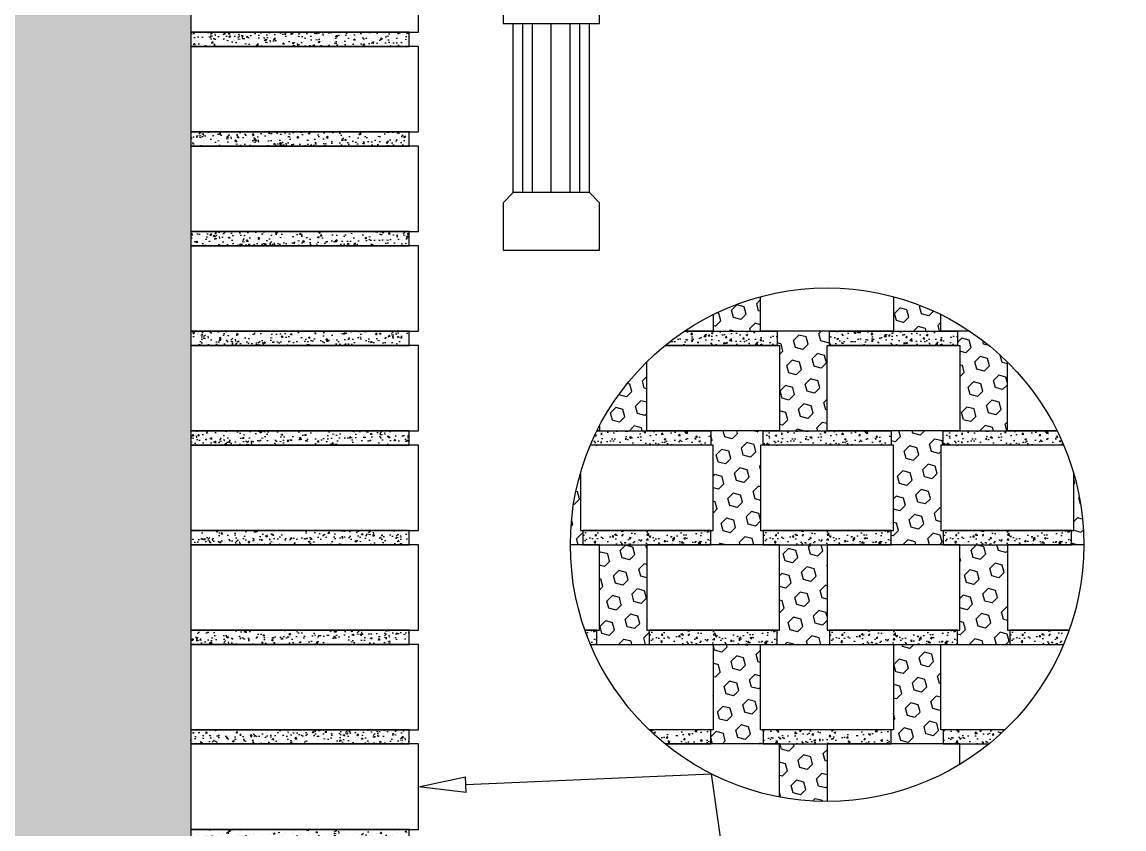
# Model space of a CAD drawing. Header units: metres. Extents: x 0 to 1843, y 1434 to 1492.
# Drawn here: x 1802.957 to 1804.118, y 1480.23 to 1481.08 of the extents above; entities that cross this region are included whole.
import ezdxf
from ezdxf import colors
from ezdxf.entities.mleader import LeaderData, LeaderLine
from ezdxf.math import Vec2, Vec3

# ---------------------------------------------------------------- set-up
doc = ezdxf.new("R2010")
doc.units = ezdxf.units.M
doc.header["$LTSCALE"] = 0.005
for name, color, linetype, lineweight in [('-Accesorios PVC', 88, 'Continuous', 20), ('-Achurado', 251, 'Continuous', 5), ('-Acotado', 251, 'Continuous', 5), ('-Ladrillo', 34, 'Continuous', 9)]:
    doc.layers.add(name, color=color, linetype=linetype, lineweight=lineweight)
doc.styles.add('-Arial Narrow', font='ARIALN.TTF')
doc.dimstyles.new('Esc 1_25', dxfattribs={"dimscale": 0.025, "dimtxt": 1.8, "dimasz": 1, "dimexe": 1, "dimexo": 2, "dimgap": 0.45, "dimtad": 2, "dimtih": 1, "dimtoh": 1, "dimzin": 4, "dimdsep": 46, "dimtxsty": '-Arial Narrow', "dimblk": 'ARCHTICK', "dimcen": 1, "dimdle": 1, "dimclrd": 256, "dimclre": 256, "dimclrt": 7, "dimadec": 0, "dimazin": 0, "dimtfac": 1, "dimtix": 1, "dimtmove": 1, "dimatfit": 2, "dimldrblk": 'ARCHTICK', "dimfxl": 1, "dimtolj": 2, "dimlwd": 5, "dimlwe": 0, "dimarcsym": 0})
pattern_1 = [(45, (189.204695, 7.898047), (-0.00972141242, 0.00972141242), [0.0079375, -0.015875]), (165, (189.204695, 7.898047), (-0.00355828391, -0.013279696325), [0.0079375, -0.015875]), (105, (189.210308, 7.903659), (-0.013279696325, -0.00355828391), [0.0079375, -0.015875])]
pattern_2 = [(50, (1803.805378, 1480.534417), (0.0182185, -0.0015939), [0.001905, -0.020955]), (355, (1803.805378, 1480.534417), (-0.0035243, 0.0191057), [0.001524, -0.016764]), (100.451, (1803.806897, 1480.534284), (0.0146941, 0.0175118), [0.001619, -0.017809]), (46.184, (1803.805378, 1480.539497), (0.027108, -0.0042042), [0.0028575, -0.0314325]), (96.636, (1803.807637, 1480.539147), (0.0237404, 0.0247426), [0.0024285, -0.0267136]), (351.184, (1803.805378, 1480.539497), (0.0237404, 0.0247426), [0.002286, -0.025146]), (21, (1803.807918, 1480.538227), (0.0151614, -0.0102265), [0.001905, -0.020955]), (326, (1803.807918, 1480.538227), (0.0061802, 0.0184188), [0.001524, -0.016764]), (71.4514, (1803.809182, 1480.537375), (0.0213416, 0.0081923), [0.001619, -0.017809]), (37.5, (1803.8053784, 1480.534417), (0.00030886, 0.0084555), [0, -0.0165608, 0, -0.017018, 0, -0.0168275]), (7.5, (1803.805378, 1480.534417), (0.00668197, 0.01001806), [0, -0.0097028, 0, -0.0161798, 0, -0.0064135]), (327.5, (1803.799714, 1480.534417), (0.01355906, -0.00057287), [0, -0.00635, 0, -0.019812, 0, -0.026289]), (317.5, (1803.797174, 1480.534417), (0.0148129, 0.00254265), [0, -0.008255, 0, -0.0131572, 0, -0.018669])]
pattern_3 = [(50, (1803.615378, 1480.534417), (0.0182185, -0.0015939), [0.001905, -0.020955]), (355, (1803.615378, 1480.534417), (-0.0035243, 0.0191057), [0.001524, -0.016764]), (100.451, (1803.616897, 1480.534284), (0.0146941, 0.0175118), [0.001619, -0.017809]), (46.184, (1803.615378, 1480.539497), (0.027108, -0.0042042), [0.0028575, -0.0314325]), (96.636, (1803.617637, 1480.539147), (0.0237404, 0.0247426), [0.0024285, -0.0267136]), (351.184, (1803.615378, 1480.539497), (0.0237404, 0.0247426), [0.002286, -0.025146]), (21, (1803.617918, 1480.538227), (0.0151614, -0.0102265), [0.001905, -0.020955]), (326, (1803.617918, 1480.538227), (0.0061802, 0.0184188), [0.001524, -0.016764]), (71.4514, (1803.619182, 1480.537375), (0.0213416, 0.0081923), [0.001619, -0.017809]), (37.5, (1803.6153784, 1480.534417), (0.00030886, 0.0084555), [0, -0.0165608, 0, -0.017018, 0, -0.0168275]), (7.5, (1803.615378, 1480.534417), (0.00668197, 0.01001806), [0, -0.0097028, 0, -0.0161798, 0, -0.0064135]), (327.5, (1803.609714, 1480.534417), (0.01355906, -0.00057287), [0, -0.00635, 0, -0.019812, 0, -0.026289]), (317.5, (1803.607174, 1480.534417), (0.0148129, 0.00254265), [0, -0.008255, 0, -0.0131572, 0, -0.018669])]
pattern_4 = [(50, (1803.995378, 1480.534417), (0.0182185, -0.0015939), [0.001905, -0.020955]), (355, (1803.995378, 1480.534417), (-0.0035243, 0.0191057), [0.001524, -0.016764]), (100.451, (1803.996897, 1480.534284), (0.0146941, 0.0175118), [0.001619, -0.017809]), (46.184, (1803.995378, 1480.539497), (0.027108, -0.0042042), [0.0028575, -0.0314325]), (96.636, (1803.997637, 1480.539147), (0.0237404, 0.0247426), [0.0024285, -0.0267136]), (351.184, (1803.995378, 1480.539497), (0.0237404, 0.0247426), [0.002286, -0.025146]), (21, (1803.997918, 1480.538227), (0.0151614, -0.0102265), [0.001905, -0.020955]), (326, (1803.997918, 1480.538227), (0.0061802, 0.0184188), [0.001524, -0.016764]), (71.4514, (1803.999182, 1480.537375), (0.0213416, 0.0081923), [0.001619, -0.017809]), (37.5, (1803.9953784, 1480.534417), (0.00030886, 0.0084555), [0, -0.0165608, 0, -0.017018, 0, -0.0168275]), (7.5, (1803.995378, 1480.534417), (0.00668197, 0.01001806), [0, -0.0097028, 0, -0.0161798, 0, -0.0064135]), (327.5, (1803.989714, 1480.534417), (0.01355906, -0.00057287), [0, -0.00635, 0, -0.019812, 0, -0.026289]), (317.5, (1803.987174, 1480.534417), (0.0148129, 0.00254265), [0, -0.008255, 0, -0.0131572, 0, -0.018669])]
pattern_5 = [(50, (1803.875378, 1480.429417), (0.0182185, -0.0015939), [0.001905, -0.020955]), (355, (1803.875378, 1480.429417), (-0.0035243, 0.0191057), [0.001524, -0.0167641]), (100.4514, (1803.876897, 1480.429284), (0.0146941, 0.0175118), [0.001619, -0.017809]), (46.184, (1803.875378, 1480.434497), (0.0271079, -0.0042042), [0.0028575, -0.0314325]), (96.636, (1803.877637, 1480.434147), (0.0237404, 0.0247426), [0.0024285, -0.0267136]), (351.184, (1803.875378, 1480.434497), (0.0237404, 0.0247426), [0.002286, -0.025146]), (21, (1803.877918, 1480.433227), (0.01516144, -0.0102265), [0.001905, -0.020955]), (326, (1803.877918, 1480.433227), (0.0061802, 0.0184188), [0.001524, -0.016764]), (71.4514, (1803.879182, 1480.432375), (0.0213416, 0.0081923), [0.001619, -0.017809]), (37.5, (1803.8753784, 1480.429417), (0.00030886, 0.0084555), [0, -0.0165608, 0, -0.017018, 0, -0.0168275]), (7.5, (1803.875378, 1480.429417), (0.00668197, 0.01001806), [0, -0.0097028, 0, -0.0161798, 0, -0.0064135]), (327.5, (1803.869714, 1480.429417), (0.01355906, -0.00057287), [0, -0.00635, 0, -0.019812, 0, -0.026289]), (317.5, (1803.867174, 1480.429417), (0.0148129, 0.00254265), [0, -0.008255, 0, -0.0131572, 0, -0.018669])]
pattern_6 = [(50, (1803.685378, 1480.429417), (0.0182185, -0.0015939), [0.001905, -0.020955]), (355, (1803.685378, 1480.429417), (-0.0035243, 0.0191057), [0.001524, -0.0167641]), (100.4514, (1803.686897, 1480.429284), (0.0146941, 0.0175118), [0.001619, -0.017809]), (46.184, (1803.685378, 1480.434497), (0.0271079, -0.0042042), [0.0028575, -0.0314325]), (96.636, (1803.687637, 1480.434147), (0.0237404, 0.0247426), [0.0024285, -0.0267136]), (351.184, (1803.685378, 1480.434497), (0.0237404, 0.0247426), [0.002286, -0.025146]), (21, (1803.687918, 1480.433227), (0.01516144, -0.0102265), [0.001905, -0.020955]), (326, (1803.687918, 1480.433227), (0.0061802, 0.0184188), [0.001524, -0.016764]), (71.4514, (1803.689182, 1480.432375), (0.0213416, 0.0081923), [0.001619, -0.017809]), (37.5, (1803.6853784, 1480.429417), (0.00030886, 0.0084555), [0, -0.0165608, 0, -0.017018, 0, -0.0168275]), (7.5, (1803.685378, 1480.429417), (0.00668197, 0.01001806), [0, -0.0097028, 0, -0.0161798, 0, -0.0064135]), (327.5, (1803.679714, 1480.429417), (0.01355906, -0.00057287), [0, -0.00635, 0, -0.019812, 0, -0.026289]), (317.5, (1803.677174, 1480.429417), (0.0148129, 0.00254265), [0, -0.008255, 0, -0.0131572, 0, -0.018669])]

# ---------------------------------------------------------------- blocks, each defined once
blk = doc.blocks.new('szfisfvsdv')
at = {"layer": '-Accesorios PVC'}
h = blk.add_hatch(color=256, dxfattribs=at)
h.dxf.hatch_style = 1
edge = h.paths.add_edge_path()
edge.add_ellipse((-0.6573, 0.0199), major_axis=(0, 0.0203), ratio=0.352065, start_angle=180, end_angle=360)
edge.add_ellipse((-0.6573, 0.0199), major_axis=(0, 0.0203), ratio=0.352065, start_angle=0, end_angle=180)
for p, q in [((0.0679, 0.0508), (0.0679, 0.1008)), ((0.0679, 0.1008), (0.1695, 0.1008)), ((0.1695, 0.1008), (0.1695, 0.1008)), ((0.1695, 0.1008), (0.1695, 0.0508)), ((0.0679, 0.0508), (0.0179, 0.0508)), ((0.0179, 0.0508), (0.0179, -0.0508)), ((0.0786, 0.0402), (0.0679, 0.0508)), ((0.0786, 0.0402), (0.0679, 0.0508)), ((0.1695, 0.0508), (0.1589, 0.0402)), ((0.0179, 0.0402), (-0.6573, 0.0402)), ((0.0786, -0.0402), (0.0786, 0.0402)), ((0.1589, 0.0402), (0.0786, 0.0402)), ((0.0786, 0.0402), (0.1589, 0.0402)), ((0.0786, -0.0402), (0.0786, 0.0402)), ((0.1589, 0.0402), (0.1589, -0.0402)), ((0.0179, 0.03), (-0.6511, 0.03)), ((0.0179, 0.02), (-0.6501, 0.02)), ((0.0179, -0.02), (-0.6644, -0.02)), ((0.0179, -0.03), (-0.6635, -0.03)), ((0.0179, -0.0402), (-0.6573, -0.0402)), ((0.0786, -0.0402), (0.0679, -0.0508)), ((0.0679, -0.0508), (0.0786, -0.0402)), ((0.1589, -0.0402), (0.0786, -0.0402)), ((0.1589, -0.0402), (0.0786, -0.0402)), ((0.1589, -0.0402), (0.1589, -0.0402)), ((0.1695, -0.0508), (0.1589, -0.0402)), ((0.0179, -0.0508), (0.0179, -0.0508)), ((0.0179, -0.0508), (0.0679, -0.0508)), ((0.0679, -0.0508), (0.0679, -0.1008)), ((0.1695, -0.1008), (0.1695, -0.0508)), ((0.0679, -0.1008), (0.1695, -0.1008)), ((0.0785, -0.2789), (0.0785, -0.1008)), ((0.0887, -0.2789), (0.0887, -0.1008)), ((0.0987, -0.2789), (0.0987, -0.1008)), ((0.1187, -0.2789), (0.1187, -0.1008)), ((0.1387, -0.2789), (0.1387, -0.1008)), ((0.1487, -0.2789), (0.1487, -0.1008)), ((0.1589, -0.2789), (0.1589, -0.1008)), ((0.1695, -0.1008), (0.1695, -0.1008)), ((0.0785, -0.2789), (0.0679, -0.2895)), ((0.0679, -0.2895), (0.0679, -0.3395)), ((0.1589, -0.2789), (0.0785, -0.2789)), ((0.1695, -0.2895), (0.1589, -0.2789)), ((0.1695, -0.3395), (0.1695, -0.2895)), ((0.0679, -0.3395), (0.1695, -0.3395)), ((0.1695, -0.3395), (0.1695, -0.3395))]:
    blk.add_line(p, q, dxfattribs=at)
at = {"layer": '-Accesorios PVC', "ltscale": 0.025}
for p, q in [((0.1187, 0.0173), (0.1187, -0.0173)), ((0.1014, 0), (0.136, 0))]:
    blk.add_line(p, q, dxfattribs=at)
at = {"layer": '-Accesorios PVC', "ltscale": 0.005}
blk.add_line((-0.6557, 0), (0.0786, 0), dxfattribs=at)
at = {"layer": '-Accesorios PVC', "extrusion": (0, 0, -1)}
blk.add_ellipse((-0.6573, 0.0199), major_axis=(0, 0.0203), ratio=0.352065, dxfattribs=at)
at = {"layer": '-Accesorios PVC'}
blk.add_ellipse((-0.6573, -0.0203), major_axis=(0, -0.0199), ratio=0.360295, start_param=3.141593, end_param=6.283185, dxfattribs=at)
blk = doc.blocks.new('*U401')
at = {"layer": '-Achurado', "ltscale": 0.009}
h = blk.add_hatch(dxfattribs=at)
h.set_pattern_fill('AR-CONC', color=256, scale=0.0001, angle=-90)
h.set_pattern_definition([(320, (-3034.088478, 151.044606), (-0.001593908554, -0.0182184669), [0.001905, -0.020955]), (265, (-3034.088478, 151.044606), (0.01910568452, 0.00352434214), [0.001524, -0.01676405842]), (10.4514447, (-3034.088611, 151.043088), (0.01751177519, -0.01469412471), [0.00161900088, -0.01780902446]), (316.1842, (-3034.083398, 151.044606), (-0.0042042328, -0.02710790409), [0.0028575, -0.0314325]), (6.6355576, (-3034.083748, 151.042347), (0.02474261246, -0.0237404134), [0.00242850231, -0.02671356082]), (261.1841512, (-3034.083398, 151.044606), (0.02474261246, -0.0237404134), [0.0022859967, -0.0251459732]), (291, (-3034.084668, 151.042066), (-0.01022651982, -0.01516143913), [0.001905, -0.020955]), (236, (-3034.084668, 151.042066), (0.01841879661, -0.00618020283), [0.001524, -0.016764]), (341.451445, (-3034.08552, 151.040803), (0.00819227689, -0.02134164193), [0.00161900088, -0.01780899376]), (307.5, (-3034.088478, 151.044606), (0.008455503887, -0.000308860325), [0, -0.0165608, 0, -0.017018, 0, -0.0168275]), (277.5, (-3034.088478, 151.044606), (0.010018057482, -0.00668196625), [0, -0.0097028, 0, -0.0161798, 0, -0.0064135]), (237.5, (-3034.088478, 151.05027), (-0.0005728744, -0.013559059517), [0, -0.00635, 0, -0.019812, 0, -0.026289]), (227.5, (-3034.088478, 151.05281), (0.002542649103, -0.01481291814), [0, -0.008255, 0, -0.0131572, 0, -0.018669])])
h.paths.add_polyline_path([(0.12, -0.0375), (0.12, -0.0525), (-0.11, -0.0525), (-0.11, -0.0375)])
at = {"layer": '-Ladrillo', "lineweight": 5}
for points in [[(-0.12, -0.0375), (-0.12, 0.0525), (0.12, 0.0525), (0.12, -0.0375)], [(0.12, -0.0375), (0.12, -0.0525), (-0.11, -0.0525), (-0.11, -0.0375)]]:
    blk.add_lwpolyline(points, close=True, dxfattribs=at)
blk = doc.blocks.new('*U402')
at = {"layer": '-Acotado', "color": 0, "linetype": 'ByBlock', "lineweight": -2, "transparency": 16777216}
for p in [(0, 1.785), (0, 1.68), (0, 1.575), (0, 1.47), (0, 1.365), (0, 1.26), (0, 1.155), (0, 1.05), (0, 0.945), (0, 0.84), (0, 0.735), (0, 0.63), (0, 0.525), (0, 0.42), (0, 0.315), (0, 0.21), (0, 0.105), (0, 0)]:
    blk.add_blockref('*U401', p, dxfattribs=at)
blk = doc.blocks.new('_ClosedBlank')
at = {"color": 0, "linetype": 'ByBlock', "lineweight": -2}
for p, q in [((-1, 0.167), (0, 0)), ((-1, 0.167), (-1, -0.167)), ((0, 0), (-1, -0.167))]:
    blk.add_line(p, q, dxfattribs=at)
blk = doc.blocks.new('_ArchTick')
at = {"color": 0, "linetype": 'ByBlock', "const_width": 0.15}
blk.add_lwpolyline([(-0.5, -0.5), (0.5, 0.5)], dxfattribs=at)
blk = doc.blocks.new('*D418')
at = {"layer": '-Acotado', "lineweight": 5, "transparency": 16777216}
blk.add_line((1802.6084, 1479.0492), (1802.6084, 1481.4994), dxfattribs=at)
at = {"layer": '-Acotado', "lineweight": 0, "transparency": 16777216}
for p, q in [((1803.0848, 1481.4744), (1802.5834, 1481.4744)), ((1803.0848, 1479.0742), (1802.5834, 1479.0742))]:
    blk.add_line(p, q, dxfattribs=at)
at = {"layer": 'Defpoints', "color": 0, "transparency": 16777216}
for p in [(1802.6084, 1481.4744), (1803.1348, 1481.4744), (1803.1348, 1479.0742)]:
    blk.add_point(p, dxfattribs=at)
at = {"layer": '-Acotado', "lineweight": 5, "transparency": 16777216, "xscale": 0.025, "yscale": 0.025, "zscale": 0.025}
for p, rotation in [((1802.6084, 1481.4744), 90), ((1802.6084, 1479.0742), 270)]:
    blk.add_blockref('_ArchTick', p, dxfattribs=dict(at, rotation=rotation))
at = {"layer": '-Acotado', "color": 7, "transparency": 16777216, "insert": (1802.549, 1480.2743), "char_height": 0.045, "attachment_point": 5, "style": '-Arial Narrow'}
blk.add_mtext('\\A2;2.40', dxfattribs=at)
blk = doc.blocks.new('*D413')
at = {"layer": '-Acotado', "lineweight": 5, "transparency": 16777216}
blk.add_line((1802.4084, 1479.0492), (1802.4084, 1481.6494), dxfattribs=at)
at = {"layer": '-Acotado', "lineweight": 0, "transparency": 16777216}
for p, q in [((1802.8848, 1481.6244), (1802.3834, 1481.6244)), ((1803.0848, 1479.0742), (1802.3834, 1479.0742))]:
    blk.add_line(p, q, dxfattribs=at)
at = {"layer": 'Defpoints', "color": 0, "transparency": 16777216}
for p in [(1802.4084, 1481.6244), (1802.9348, 1481.6244), (1803.1348, 1479.0742)]:
    blk.add_point(p, dxfattribs=at)
at = {"layer": '-Acotado', "lineweight": 5, "transparency": 16777216, "xscale": 0.025, "yscale": 0.025, "zscale": 0.025}
for p, rotation in [((1802.4084, 1481.6244), 90), ((1802.4084, 1479.0742), 270)]:
    blk.add_blockref('_ArchTick', p, dxfattribs=dict(at, rotation=rotation))
at = {"layer": '-Acotado', "color": 7, "transparency": 16777216, "insert": (1802.3488, 1480.3493), "char_height": 0.045, "attachment_point": 5, "style": '-Arial Narrow'}
blk.add_mtext('\\A2;2.55', dxfattribs=at)

msp = doc.modelspace()

# ---------------------------------------------------------------- hatches: boundary and pattern name
at = {"layer": '-Achurado', "ltscale": 0.009}
h = msp.add_hatch(dxfattribs=at)
h.set_pattern_fill('HEX', color=256, scale=0.0025, angle=45)
h.set_pattern_definition(pattern_1)
h.paths.add_polyline_path([(1802.91545, 1480.63771), (1802.92443, 1480.71242), (1802.91855, 1480.83597), (1802.91556, 1480.90471), (1802.93949, 1480.95552), (1802.93052, 1481.00633), (1802.92753, 1481.05713), (1802.94248, 1481.10794), (1802.92753, 1481.19163), (1802.93357, 1481.33452), (1802.92304, 1481.3953), (1802.9348, 1481.47442), (1803.1348, 1481.47442), (1803.1348, 1481.38442), (1803.1348, 1481.36942), (1803.1348, 1481.27942), (1803.1348, 1481.26442), (1803.1348, 1481.17442), (1803.1348, 1481.15942), (1803.1348, 1481.06942), (1803.1348, 1481.05442), (1803.1348, 1480.96442), (1803.1348, 1480.94942), (1803.1348, 1480.85942), (1803.1348, 1480.84442), (1803.1348, 1480.75442), (1803.1348, 1480.73942), (1803.1348, 1480.64942), (1803.1348, 1480.63442), (1803.1348, 1480.54442), (1803.1348, 1480.52942), (1803.1348, 1480.43942), (1803.1348, 1480.42442), (1803.1348, 1480.33442), (1803.1348, 1480.31942), (1803.1348, 1480.22942), (1803.1348, 1480.21442), (1803.1348, 1480.12442), (1803.1348, 1480.10942), (1803.1348, 1480.01942), (1803.1348, 1480.00442), (1803.1348, 1479.91442), (1803.1348, 1479.89942), (1803.1348, 1479.80942), (1803.1348, 1479.79442), (1803.1348, 1479.70442), (1803.1348, 1479.68942), (1803.1348, 1479.59942), (1803.1348, 1478.87424), (1802.9348, 1478.87425), (1802.9348, 1479.58442), (1802.94523, 1479.6145), (1802.92429, 1479.68025), (1802.92429, 1479.72209), (1802.93925, 1479.78486), (1802.9213, 1479.8536), (1802.94531, 1479.97357), (1802.93933, 1480.03932), (1802.92437, 1480.0991), (1802.92736, 1480.14393), (1802.92437, 1480.19773), (1802.92437, 1480.23359), (1802.90343, 1480.30233), (1802.90947, 1480.41057), (1802.9334, 1480.47632), (1802.93639, 1480.53609)])
h = msp.add_hatch(dxfattribs=at)
h.set_pattern_fill('HEX', color=256, scale=0.0025, angle=45)
h.set_pattern_definition(pattern_1)
h.paths.add_polyline_path([(1803.80538, 1480.31942), (1803.75538, 1480.31942), (1803.75538, 1480.26353, 0.0465031), (1803.80538, 1480.25887)])
h.paths.add_polyline_path([(1803.92538, 1480.42442), (1803.87538, 1480.42442), (1803.87538, 1480.33442), (1803.87288, 1480.33442), (1803.87288, 1480.31942), (1803.92788, 1480.31942), (1803.92788, 1480.33442), (1803.92538, 1480.33442)])
h.paths.add_polyline_path([(1803.73538, 1480.42442), (1803.68538, 1480.42442), (1803.68538, 1480.33442), (1803.68288, 1480.33442), (1803.68288, 1480.31942), (1803.73788, 1480.31942), (1803.73788, 1480.33442), (1803.73538, 1480.33442)])
h.paths.add_polyline_path([(1803.61538, 1480.52942), (1803.56538, 1480.52942), (1803.56538, 1480.43942), (1803.56288, 1480.43942), (1803.56288, 1480.42442), (1803.61788, 1480.42442), (1803.61788, 1480.43942), (1803.61538, 1480.43942)])
h.paths.add_polyline_path([(1803.80538, 1480.52942), (1803.75538, 1480.52942), (1803.75538, 1480.43942), (1803.75288, 1480.43942), (1803.75288, 1480.42442), (1803.80788, 1480.42442), (1803.80788, 1480.43942), (1803.80538, 1480.43942)])
h.paths.add_polyline_path([(1803.99538, 1480.52942), (1803.94538, 1480.52942), (1803.94538, 1480.43942), (1803.94288, 1480.43942), (1803.94288, 1480.42442), (1803.99788, 1480.42442), (1803.99788, 1480.43942), (1803.99538, 1480.43942)])
h.paths.add_polyline_path([(1804.06538, 1480.60423), (1804.06538, 1480.54442), (1804.06288, 1480.54442), (1804.06288, 1480.52942), (1804.07593, 1480.52942, 0.0701538)])
h.paths.add_polyline_path([(1803.92538, 1480.63442), (1803.92788, 1480.63442), (1803.92788, 1480.64942), (1803.87288, 1480.64942), (1803.87288, 1480.63442), (1803.87538, 1480.63442), (1803.87538, 1480.54442), (1803.87288, 1480.54442), (1803.87288, 1480.52942), (1803.92788, 1480.52942), (1803.92788, 1480.54442), (1803.92538, 1480.54442)])
h.paths.add_polyline_path([(1803.73538, 1480.63442), (1803.73788, 1480.63442), (1803.73788, 1480.64942), (1803.68288, 1480.64942), (1803.68288, 1480.63442), (1803.68538, 1480.63442), (1803.68538, 1480.54442), (1803.68288, 1480.54442), (1803.68288, 1480.52942), (1803.73788, 1480.52942), (1803.73788, 1480.54442), (1803.73538, 1480.54442)])
h.paths.add_polyline_path([(1803.54788, 1480.54442), (1803.54538, 1480.54442), (1803.54538, 1480.60423, 0.0701538), (1803.53483, 1480.52942), (1803.54788, 1480.52942)])
h.paths.add_polyline_path([(1803.80538, 1480.73942), (1803.80788, 1480.73942), (1803.80788, 1480.75442), (1803.75288, 1480.75442), (1803.75288, 1480.73942), (1803.75538, 1480.73942), (1803.75538, 1480.64942), (1803.80538, 1480.64942)])
h.paths.add_polyline_path([(1803.61538, 1480.72202, 0.0782607), (1803.56538, 1480.6543), (1803.56538, 1480.64942), (1803.61538, 1480.64942)])
h.paths.add_polyline_path([(1803.99538, 1480.72202, 0.0475007), (1803.95562, 1480.75442), (1803.94288, 1480.75442), (1803.94288, 1480.73942), (1803.94538, 1480.73942), (1803.94538, 1480.64942), (1803.99538, 1480.64942)])
h.paths.add_polyline_path([(1803.92538, 1480.7719, 0.0494998), (1803.87538, 1480.79075), (1803.87538, 1480.75442), (1803.92538, 1480.75442)])
h.paths.add_polyline_path([(1803.73538, 1480.79075, 0.0494998), (1803.68538, 1480.7719), (1803.68538, 1480.75442), (1803.73538, 1480.75442)])
h = msp.add_hatch(dxfattribs=at)
h.set_pattern_fill('AR-CONC', color=256, scale=0.0001)
h.set_pattern_definition(pattern_6)
edge = h.paths.add_edge_path()
edge.add_arc((1803.80538, 1480.52942), 0.27055, 123.73188, 129.08584)
edge.add_line((1803.6348, 1480.73942), (1803.75288, 1480.73942))
edge.add_line((1803.75288, 1480.73942), (1803.75288, 1480.75442))
edge.add_line((1803.75288, 1480.75442), (1803.65514, 1480.75442))
h = msp.add_hatch(dxfattribs=at)
h.set_pattern_fill('AR-CONC', color=256, scale=0.0001)
h.set_pattern_definition(pattern_5)
h.paths.add_polyline_path([(1803.94288, 1480.73942), (1803.80788, 1480.73942), (1803.80788, 1480.75442), (1803.94288, 1480.75442)])
h = msp.add_hatch(dxfattribs=at)
h.set_pattern_fill('AR-CONC', color=256, scale=0.0001)
h.set_pattern_definition(pattern_3)
edge = h.paths.add_edge_path()
edge.add_arc((1803.80538, 1480.52942), 0.27055, 153.66977, 157.1636)
edge.add_line((1803.55604, 1480.63442), (1803.68288, 1480.63442))
edge.add_line((1803.68288, 1480.63442), (1803.68288, 1480.64942))
edge.add_line((1803.68288, 1480.64942), (1803.5629, 1480.64942))
h = msp.add_hatch(dxfattribs=at)
h.set_pattern_fill('AR-CONC', color=256, scale=0.0001)
h.set_pattern_definition(pattern_2)
h.paths.add_polyline_path([(1803.87288, 1480.63442), (1803.73788, 1480.63442), (1803.73788, 1480.64942), (1803.87288, 1480.64942)])
h = msp.add_hatch(dxfattribs=at)
h.set_pattern_fill('AR-CONC', color=256, scale=0.0001)
h.set_pattern_definition(pattern_4)
edge = h.paths.add_edge_path()
edge.add_arc((1803.80538, 1480.52942), 0.27055, 22.8364, 26.33023)
edge.add_line((1804.04786, 1480.64942), (1803.92788, 1480.64942))
edge.add_line((1803.92788, 1480.64942), (1803.92788, 1480.63442))
edge.add_line((1803.92788, 1480.63442), (1804.05472, 1480.63442))
h = msp.add_hatch(dxfattribs=at)
h.set_pattern_fill('AR-CONC', color=256, scale=0.0001)
h.set_pattern_definition(pattern_3)
h.paths.add_polyline_path([(1803.68288, 1480.54442), (1803.54788, 1480.54442), (1803.54788, 1480.52942), (1803.68288, 1480.52942)])
h = msp.add_hatch(dxfattribs=at)
h.set_pattern_fill('AR-CONC', color=256, scale=0.0001)
h.set_pattern_definition(pattern_2)
h.paths.add_polyline_path([(1803.87288, 1480.54442), (1803.73788, 1480.54442), (1803.73788, 1480.52942), (1803.87288, 1480.52942)])
h = msp.add_hatch(dxfattribs=at)
h.set_pattern_fill('AR-CONC', color=256, scale=0.0001)
h.set_pattern_definition(pattern_4)
h.paths.add_polyline_path([(1804.06288, 1480.54442), (1803.92788, 1480.54442), (1803.92788, 1480.52942), (1804.06288, 1480.52942)])
h = msp.add_hatch(dxfattribs=at)
h.set_pattern_fill('AR-CONC', color=256, scale=0.0001)
h.set_pattern_definition([(50, (1803.495378, 1480.429417), (0.0182185, -0.001594), [0.001905, -0.020955]), (355, (1803.495378, 1480.429417), (-0.0035243, 0.0191057), [0.001524, -0.016764]), (100.45, (1803.496897, 1480.429284), (0.014694, 0.017512), [0.001619, -0.017809]), (46.184, (1803.495378, 1480.434497), (0.027108, -0.004204), [0.0028575, -0.0314325]), (96.636, (1803.497637, 1480.434147), (0.02374, 0.024743), [0.0024285, -0.0267136]), (351.184, (1803.495378, 1480.434497), (0.02374, 0.024743), [0.002286, -0.025146]), (21, (1803.497918, 1480.433227), (0.0151614, -0.0102265), [0.001905, -0.020955]), (326, (1803.497918, 1480.433227), (0.00618, 0.018419), [0.001524, -0.016764]), (71.45, (1803.499182, 1480.432375), (0.0213416, 0.0081923), [0.001619, -0.017809]), (37.5, (1803.4953784, 1480.429417), (0.00030886, 0.0084555), [0, -0.0165608, 0, -0.017018, 0, -0.0168275]), (7.5, (1803.495378, 1480.429417), (0.006682, 0.010018), [0, -0.0097028, 0, -0.0161798, 0, -0.0064135]), (327.5, (1803.489714, 1480.429417), (0.01355906, -0.0005729), [0, -0.00635, 0, -0.019812, 0, -0.026289]), (317.5, (1803.487174, 1480.429417), (0.014813, 0.0025426), [0, -0.008255, 0, -0.0131572, 0, -0.018669])])
edge = h.paths.add_edge_path()
edge.add_arc((1803.80538, 1480.52942), 0.27055, 199.43019, 202.8364)
edge.add_line((1803.55604, 1480.42442), (1803.56288, 1480.42442))
edge.add_line((1803.56288, 1480.42442), (1803.56288, 1480.43942))
edge.add_line((1803.56288, 1480.43942), (1803.55024, 1480.43942))
h = msp.add_hatch(dxfattribs=at)
h.set_pattern_fill('AR-CONC', color=256, scale=0.0001)
h.set_pattern_definition(pattern_6)
h.paths.add_polyline_path([(1803.75288, 1480.43942), (1803.61788, 1480.43942), (1803.61788, 1480.42442), (1803.75288, 1480.42442)])
h = msp.add_hatch(dxfattribs=at)
h.set_pattern_fill('AR-CONC', color=256, scale=0.0001)
h.set_pattern_definition(pattern_5)
h.paths.add_polyline_path([(1803.94288, 1480.43942), (1803.80788, 1480.43942), (1803.80788, 1480.42442), (1803.94288, 1480.42442)])
h = msp.add_hatch(dxfattribs=at)
h.set_pattern_fill('AR-CONC', color=256, scale=0.0001)
h.set_pattern_definition([(50, (1804.065378, 1480.429417), (0.0182185, -0.001594), [0.001905, -0.020955]), (355, (1804.065378, 1480.429417), (-0.0035243, 0.0191057), [0.001524, -0.016764]), (100.45, (1804.066897, 1480.429284), (0.014694, 0.0175118), [0.001619, -0.017809]), (46.184, (1804.065378, 1480.434497), (0.027108, -0.004204), [0.0028575, -0.0314325]), (96.636, (1804.067637, 1480.434147), (0.02374, 0.024743), [0.0024285, -0.0267136]), (351.184, (1804.065378, 1480.434497), (0.02374, 0.024743), [0.002286, -0.025146]), (21, (1804.067918, 1480.433227), (0.0151614, -0.0102265), [0.001905, -0.020955]), (326, (1804.067918, 1480.433227), (0.00618, 0.018419), [0.001524, -0.016764]), (71.451, (1804.069182, 1480.432375), (0.0213416, 0.0081923), [0.001619, -0.017809]), (37.5, (1804.0653784, 1480.429417), (0.00030886, 0.0084555), [0, -0.0165608, 0, -0.017018, 0, -0.0168275]), (7.5, (1804.065378, 1480.429417), (0.006682, 0.010018), [0, -0.0097028, 0, -0.0161798, 0, -0.0064135]), (327.5, (1804.059714, 1480.429417), (0.01355906, -0.0005729), [0, -0.00635, 0, -0.019812, 0, -0.026289]), (317.5, (1804.057174, 1480.429417), (0.014813, 0.0025426), [0, -0.008255, 0, -0.0131572, 0, -0.018669])])
edge = h.paths.add_edge_path()
edge.add_arc((1803.80538, 1480.52942), 0.27055, 337.1636, 340.56981)
edge.add_line((1804.06052, 1480.43942), (1803.99788, 1480.43942))
edge.add_line((1803.99788, 1480.43942), (1803.99788, 1480.42442))
edge.add_line((1803.99788, 1480.42442), (1804.05472, 1480.42442))
h = msp.add_hatch(dxfattribs=at)
h.set_pattern_fill('AR-CONC', color=256, scale=0.0001)
h.set_pattern_definition(pattern_3)
edge = h.paths.add_edge_path()
edge.add_arc((1803.80538, 1480.52942), 0.27055, 226.1172, 230.91416)
edge.add_line((1803.6348, 1480.31942), (1803.68288, 1480.31942))
edge.add_line((1803.68288, 1480.31942), (1803.68288, 1480.33442))
edge.add_line((1803.68288, 1480.33442), (1803.61784, 1480.33442))
h = msp.add_hatch(dxfattribs=at)
h.set_pattern_fill('AR-CONC', color=256, scale=0.0001)
h.set_pattern_definition(pattern_2)
h.paths.add_polyline_path([(1803.87288, 1480.33442), (1803.73788, 1480.33442), (1803.73788, 1480.31942), (1803.87288, 1480.31942)])
h = msp.add_hatch(dxfattribs=at)
h.set_pattern_fill('AR-CONC', color=256, scale=0.0001)
h.set_pattern_definition(pattern_4)
edge = h.paths.add_edge_path()
edge.add_arc((1803.80538, 1480.52942), 0.27055, 309.08584, 313.8828)
edge.add_line((1803.99292, 1480.33442), (1803.92788, 1480.33442))
edge.add_line((1803.92788, 1480.33442), (1803.92788, 1480.31942))
edge.add_line((1803.92788, 1480.31942), (1803.97595, 1480.31942))

# ---------------------------------------------------------------- linework, layer by layer
at = {"layer": '-Acotado'}
msp.add_circle((1803.80538, 1480.52942), 0.27055, dxfattribs=at)
at = {"layer": '-Ladrillo', "lineweight": 5}
for points in [[(1803.87538, 1480.79075), (1803.87538, 1480.75442), (1803.73538, 1480.75442), (1803.73538, 1480.79075)], [(1803.68538, 1480.7719), (1803.68538, 1480.75442), (1803.65514, 1480.75442)], [(1803.95562, 1480.75442), (1803.92538, 1480.75442), (1803.92538, 1480.7719)], [(1803.65514, 1480.75442), (1803.75288, 1480.75442), (1803.75288, 1480.73942), (1803.6348, 1480.73942)], [(1803.6348, 1480.73942), (1803.75538, 1480.73942), (1803.75538, 1480.64942), (1803.61538, 1480.64942), (1803.61538, 1480.72202)], [(1804.04786, 1480.64942), (1803.99538, 1480.64942), (1803.99538, 1480.72202)], [(1803.56538, 1480.6543), (1803.56538, 1480.64942), (1803.5629, 1480.64942)], [(1803.5629, 1480.64942), (1803.68288, 1480.64942), (1803.68288, 1480.63442), (1803.55604, 1480.63442)], [(1804.05472, 1480.63442), (1803.92788, 1480.63442), (1803.92788, 1480.64942), (1804.04786, 1480.64942)], [(1803.54538, 1480.60423), (1803.54538, 1480.54442), (1803.68538, 1480.54442), (1803.68538, 1480.63442), (1803.55604, 1480.63442)], [(1804.05472, 1480.63442), (1803.92538, 1480.63442), (1803.92538, 1480.54442), (1804.06538, 1480.54442), (1804.06538, 1480.60423)], [(1803.55024, 1480.43942), (1803.56538, 1480.43942), (1803.56538, 1480.52942), (1803.53483, 1480.52942)], [(1804.07593, 1480.52942), (1803.99538, 1480.52942), (1803.99538, 1480.43942), (1804.06052, 1480.43942)], [(1803.55604, 1480.42442), (1803.56288, 1480.42442), (1803.56288, 1480.43942), (1803.55024, 1480.43942)], [(1804.06052, 1480.43942), (1803.99788, 1480.43942), (1803.99788, 1480.42442), (1804.05472, 1480.42442)], [(1803.55604, 1480.42442), (1803.68538, 1480.42442), (1803.68538, 1480.33442), (1803.61784, 1480.33442)], [(1803.99292, 1480.33442), (1803.92538, 1480.33442), (1803.92538, 1480.42442), (1804.05472, 1480.42442)], [(1803.6348, 1480.31942), (1803.68288, 1480.31942), (1803.68288, 1480.33442), (1803.61784, 1480.33442)], [(1803.99292, 1480.33442), (1803.92788, 1480.33442), (1803.92788, 1480.31942), (1803.97595, 1480.31942)], [(1803.75538, 1480.26353), (1803.75538, 1480.31942), (1803.6348, 1480.31942)], [(1803.94538, 1480.29791), (1803.94538, 1480.31942), (1803.80538, 1480.31942), (1803.80538, 1480.25887)]]:
    msp.add_lwpolyline(points, dxfattribs=at)
for points in [[(1803.94288, 1480.73942), (1803.80788, 1480.73942), (1803.80788, 1480.75442), (1803.94288, 1480.75442)], [(1803.94538, 1480.73942), (1803.94538, 1480.64942), (1803.80538, 1480.64942), (1803.80538, 1480.73942)], [(1803.87288, 1480.63442), (1803.73788, 1480.63442), (1803.73788, 1480.64942), (1803.87288, 1480.64942)], [(1803.87538, 1480.54442), (1803.87538, 1480.63442), (1803.73538, 1480.63442), (1803.73538, 1480.54442)], [(1803.68288, 1480.54442), (1803.54788, 1480.54442), (1803.54788, 1480.52942), (1803.68288, 1480.52942)], [(1803.87288, 1480.54442), (1803.73788, 1480.54442), (1803.73788, 1480.52942), (1803.87288, 1480.52942)], [(1804.06288, 1480.54442), (1803.92788, 1480.54442), (1803.92788, 1480.52942), (1804.06288, 1480.52942)], [(1803.75538, 1480.43942), (1803.75538, 1480.52942), (1803.61538, 1480.52942), (1803.61538, 1480.43942)], [(1803.94538, 1480.43942), (1803.94538, 1480.52942), (1803.80538, 1480.52942), (1803.80538, 1480.43942)], [(1803.75288, 1480.43942), (1803.61788, 1480.43942), (1803.61788, 1480.42442), (1803.75288, 1480.42442)], [(1803.94288, 1480.43942), (1803.80788, 1480.43942), (1803.80788, 1480.42442), (1803.94288, 1480.42442)], [(1803.87538, 1480.42442), (1803.87538, 1480.33442), (1803.73538, 1480.33442), (1803.73538, 1480.42442)], [(1803.87288, 1480.33442), (1803.73788, 1480.33442), (1803.73788, 1480.31942), (1803.87288, 1480.31942)]]:
    msp.add_lwpolyline(points, close=True, dxfattribs=at)

# ---------------------------------------------------------------- block references
at = {"layer": '-Accesorios PVC'}
msp.add_blockref('szfisfvsdv', (1803.39607, 1481.17924), dxfattribs=at)
at = {"layer": '-Acotado', "xscale": -1}
msp.add_blockref('*U402', (1803.2548, 1479.63692), dxfattribs=at)

# ---------------------------------------------------------------- dimensions: what is measured, and where the dimension line sits
at = {"layer": '-Acotado'}
for base, p2, picture, middle in [((1802.40842, 1481.62442), (1802.9348, 1481.62442), '*D413', (1802.3488, 1480.34933)), ((1802.60842, 1481.47442), (1803.1348, 1481.47442), '*D418', (1802.549, 1480.27433))]:
    dim = msp.add_linear_dim(base=base, p1=(1803.1348, 1479.07424), p2=p2, angle=90, dimstyle='Esc 1_25', dxfattribs=at)
    dim.commit()
    dim.dimension.update_dxf_attribs({"geometry": picture, "text_midpoint": middle})

# ---------------------------------------------------------------- leaders
ml = msp.add_multileader_mtext('Standard', dxfattribs=at)
ml.set_content('Ladrillo KK \\P9 x 14 x 24 cm', color=7, style='-Arial Narrow')
ml.set_leader_properties(color=7, linetype='ByLayer', lineweight=0)
ml.set_arrow_properties(name='CLOSEDBLANK')
ml.build(insert=Vec2(0, 0))
ml.multileader.update_dxf_attribs({"has_dogleg": 0, "text_left_attachment_type": 6, "text_right_attachment_type": 6, "dogleg_length": 0, "arrow_head_size": 0.05, "scale": 0.025})
ctx = ml.context
ctx.base_point, ctx.scale, ctx.char_height, ctx.arrow_head_size, ctx.landing_gap_size, ctx.plane_origin = Vec3(1803.71349, 1480.07718), 0.025, 0.045, 0.05, 0.0125, Vec3(1805.748, 1481.43741)
ctx.left_attachment, ctx.right_attachment = 6, 6
notes = []
notes.append((ctx, [(0, (1, 1, 0), (1803.71349, 1480.07718), (1, 0), 0, [(1, [(1803.3748, 1480.27442), (1803.6831, 1480.28808)], 0, [])])]))
ctx.mtext.insert, ctx.mtext.flow_direction = Vec3(1803.72599, 1480.13118), 5
for ctx, leaders in notes:
    for number, flags, end, landing, length, lines in leaders:
        leader = LeaderData()
        leader.index, (leader.has_last_leader_line, leader.has_dogleg_vector, leader.attachment_direction) = number, flags
        leader.last_leader_point, leader.dogleg_vector, leader.dogleg_length = Vec3(end), Vec3(landing), length
        for number, points, colour, breaks in lines:
            line = LeaderLine()
            line.index, line.vertices, line.color, line.breaks = number, Vec3.list(points), colors.encode_raw_color(colour), breaks
            leader.lines.append(line)
        ctx.leaders.append(leader)

doc.saveas('drawing.dxf')
